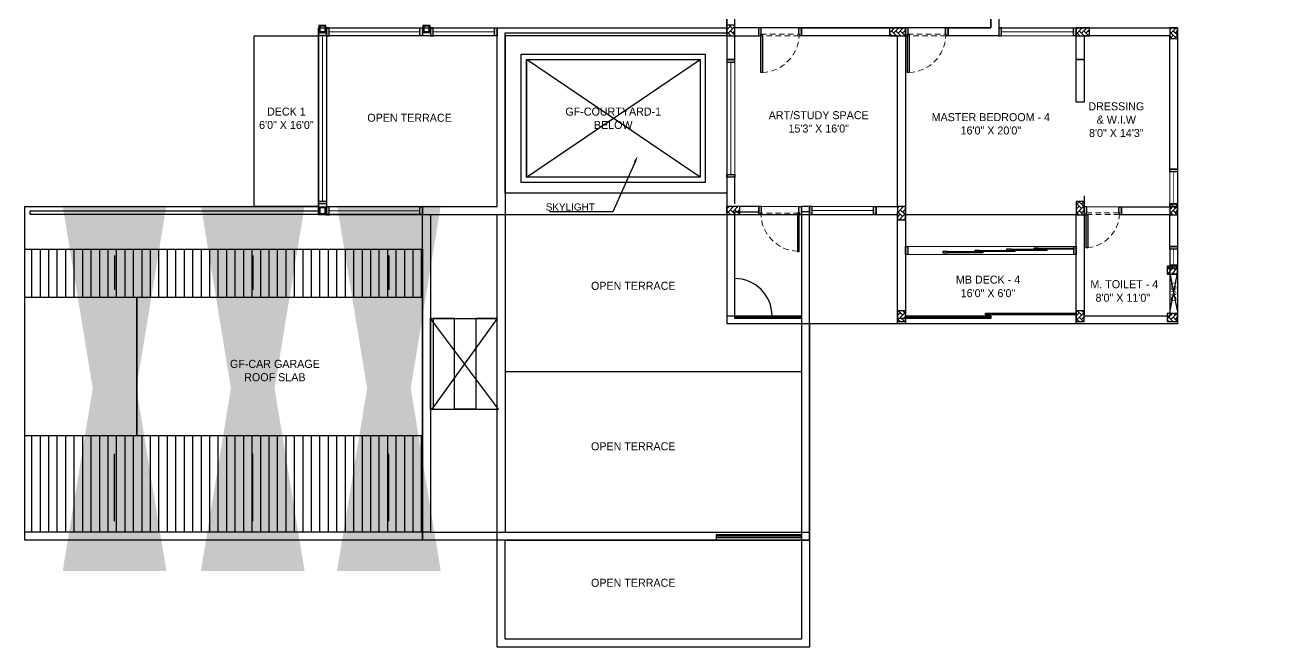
# Model space of a CAD drawing. Header units: metres. Extents: x 1738 to 2075, y -536 to -356.
# Drawn here: x 1904.58 to 1940.16, y -421.1 to -403.34 of the extents above; entities that cross this region are included whole.
import ezdxf
from ezdxf import colors
from ezdxf.entities.mleader import LeaderData, LeaderLine
from ezdxf.math import Vec2, Vec3

# ---------------------------------------------------------------- set-up
doc = ezdxf.new("R2010")
doc.units = ezdxf.units.M
doc.header["$MEASUREMENT"] = 0
doc.linetypes.add('HIDDEN', pattern=[0.375, 0.25, -0.125])
doc.layers.add('BLK_1_FLR_1_UNITFA_1', color=234, linetype='Continuous')
for name, color, linetype, lineweight in [('CN-GLASS', 132, 'Continuous', 13), ('CN-HATCH', 252, 'Continuous', 5), ('CN-OVHD', 8, 'HIDDEN', 9), ('ED-LIGHTEST', 8, 'Continuous', 5)]:
    doc.layers.add(name, color=color, linetype=linetype, lineweight=lineweight)
doc.styles.add('ARIEL', font='arial.ttf')
doc.styles.add('Century Gothic', font='GOTHIC.TTF')
doc.dimstyles.new('warp', dxfattribs={"dimtxt": 6, "dimasz": 4, "dimexe": 0, "dimexo": 0, "dimgap": 2, "dimtad": 0, "dimtoh": 1, "dimdsep": 46, "dimlunit": 4, "dimtxsty": 'Century Gothic', "dimblk": 'ARCHTICK', "dimcen": 1, "dimclre": 250, "dimclrt": 256, "dimadec": 3, "dimazin": 0, "dimtfac": 1, "dimtmove": 1, "dimatfit": 2, "dimfxl": 0, "dimtolj": 1, "dimarcsym": 0})
pattern_1 = [(315, (-266.57278, 393.81502), (0.127735163, 0), [0.2709672, -0.0903224]), (45, (-266.50891, 393.75115), (0.127735163, 0), [0.2709672, -0.0903224])]
pattern_2 = [(315, (-266.57278, 393.28035), (0.127735163, 0), [0.2709672, -0.0903224]), (45, (-266.50891, 393.21649), (0.127735163, 0), [0.2709672, -0.0903224])]

# ---------------------------------------------------------------- blocks, each defined once
blk = doc.blocks.new('_ArchTick')
at = {"color": 0, "const_width": 0.15}
blk.add_lwpolyline([(-0.5, -0.5), (0.5, 0.5)], dxfattribs=at)
blk = doc.blocks.new('A$Cc8a6d336')
at = {"layer": 'CN-HATCH'}
h = blk.add_hatch(color=250, dxfattribs=at)
h.dxf.hatch_style = 1
h.paths.add_polyline_path([(38, 41.3), (38, 78.7), (39.7, 78.7), (39.7, 41.3)])
at = {"layer": 'ED-LIGHTEST', "ltscale": 25}
h = blk.add_hatch(color=256, dxfattribs=at)
h.dxf.hatch_style = 1
h.paths.add_polyline_path([(2.3, 39.3), (3, 39.3), (3, 32.6), (0, 32.6), (0, 41.6), (2.3, 41.6)])
h.paths.add_polyline_path([(39.7, 39.3), (39, 39.3), (39, 32.6), (42, 32.6), (42, 41.6), (39.7, 41.6)])
for points in [[(38, 41.3), (38, 78.7), (39.7, 78.7), (39.7, 41.3)], [(2.3, 39.3), (3, 39.3), (3, 32.6), (0, 32.6), (0, 41.6), (2.3, 41.6)], [(39.7, 39.3), (39, 39.3), (39, 32.6), (42, 32.6), (42, 41.6), (39.7, 41.6)]]:
    blk.add_lwpolyline(points, close=True)
at = {"layer": 'CN-HATCH'}
blk.add_line((39, 32.6), (3, 32.6), dxfattribs=at)
at = {"layer": 'CN-OVHD', "ltscale": 25}
blk.add_lwpolyline([(39.7, 39.6), (2.5, 39.5), (2.5, 41.3), (39.7, 41.3)], close=True, dxfattribs=at)
blk.add_arc((41.7, 39.6), 39.2, 95.4279, 177.5391, dxfattribs=at)
blk = doc.blocks.new('gjhhvk')
at = {"layer": 'ED-LIGHTEST', "ltscale": 25}
h = blk.add_hatch(color=256, dxfattribs=at)
h.dxf.hatch_style = 1
h.paths.add_polyline_path([(7919.7, 26660.4), (7919.7, 26669.4), (7922.7, 26669.4), (7922.7, 26660.4)])
h.paths.add_polyline_path([(8027.7, 26660.4), (8027.7, 26669.4), (8024.7, 26669.4), (8024.7, 26660.4)])
at = {"color": 0}
for points in [[(7919.7, 26660.4), (7919.7, 26669.4), (7922.7, 26669.4), (7922.7, 26660.4)], [(8027.7, 26660.4), (8027.7, 26669.4), (8024.7, 26669.4), (8024.7, 26660.4)]]:
    blk.add_lwpolyline(points, close=True, dxfattribs=at)
at = {"layer": 'CN-GLASS'}
blk.add_line((7922.7, 26664.9), (8024.7, 26664.9), dxfattribs=at)
at = {"layer": 'CN-HATCH'}
for p, q in [((8027.7, 26669.4), (7919.7, 26669.4)), ((7919.7, 26669.4), (7919.7, 26660.4)), ((7919.7, 26660.4), (8027.7, 26660.4)), ((8027.7, 26660.4), (8027.7, 26669.4))]:
    blk.add_line(p, q, dxfattribs=at)
blk = doc.blocks.new("4' W Door")
at = {"layer": 'CN-HATCH'}
h = blk.add_hatch(color=250, dxfattribs=at)
h.dxf.hatch_style = 1
h.paths.add_polyline_path([(377055.6, -3921), (377055.6, -3964), (377053.8, -3964), (377053.8, -3921)])
at = {"layer": 'ED-LIGHTEST', "ltscale": 25}
h = blk.add_hatch(color=256, dxfattribs=at)
h.dxf.hatch_style = 1
h.paths.add_polyline_path([(377053.6, -3920.7), (377054.3, -3920.7), (377054.3, -3913.7), (377051.3, -3913.7), (377051.3, -3922.7), (377053.6, -3922.7)])
h.paths.add_polyline_path([(377097.1, -3920.7), (377096.3, -3920.7), (377096.3, -3913.7), (377099.3, -3913.7), (377099.3, -3922.7), (377097.1, -3922.7)])
for points in [[(377053.6, -3920.7), (377054.3, -3920.7), (377054.3, -3913.7), (377051.3, -3913.7), (377051.3, -3922.7), (377053.6, -3922.7)], [(377055.6, -3921), (377055.6, -3964), (377053.8, -3964), (377053.8, -3921)], [(377097.1, -3920.7), (377096.3, -3920.7), (377096.3, -3913.7), (377099.3, -3913.7), (377099.3, -3922.7), (377097.1, -3922.7)]]:
    blk.add_lwpolyline(points, close=True)
at = {"layer": 'CN-HATCH'}
blk.add_line((377054.3, -3913.7), (377096.3, -3913.7), dxfattribs=at)
at = {"layer": 'CN-OVHD', "ltscale": 25}
blk.add_lwpolyline([(377053.8, -3921), (377096.8, -3921), (377096.8, -3922.7), (377053.8, -3922.7)], close=True, dxfattribs=at)
blk.add_arc((377053.8, -3921), 43, 272.3613, 357.6695, dxfattribs=at)
blk = doc.blocks.new('gdjh')
at = {"layer": 'ED-LIGHTEST', "ltscale": 25}
h = blk.add_hatch(color=256, dxfattribs=at)
h.dxf.hatch_style = 1
h.paths.add_polyline_path([(7874.1, 26509.5), (7874.1, 26518.5), (7877.1, 26518.5), (7877.1, 26509.5)])
h.paths.add_polyline_path([(7949.1, 26509.5), (7949.1, 26518.5), (7946.1, 26518.5), (7946.1, 26509.5)])
at = {"color": 0}
for points in [[(7874.1, 26509.5), (7874.1, 26518.5), (7877.1, 26518.5), (7877.1, 26509.5)], [(7949.1, 26509.5), (7949.1, 26518.5), (7946.1, 26518.5), (7946.1, 26509.5)]]:
    blk.add_lwpolyline(points, close=True, dxfattribs=at)
at = {"layer": 'CN-GLASS'}
blk.add_line((7877.1, 26514), (7946.1, 26514), dxfattribs=at)
at = {"layer": 'CN-HATCH'}
for p, q in [((7949.1, 26518.5), (7874.1, 26518.5)), ((7874.1, 26518.5), (7874.1, 26509.5)), ((7874.1, 26509.5), (7949.1, 26509.5)), ((7949.1, 26509.5), (7949.1, 26518.5))]:
    blk.add_line(p, q, dxfattribs=at)
blk = doc.blocks.new('dghfhj')
at = {"layer": 'ED-LIGHTEST', "ltscale": 25}
h = blk.add_hatch(color=256, dxfattribs=at)
h.dxf.hatch_style = 1
h.paths.add_polyline_path([(8068.4, 26683.5), (8077.4, 26683.5), (8077.4, 26680.5), (8068.4, 26680.5)])
h.paths.add_polyline_path([(8068.4, 26491.5), (8077.4, 26491.5), (8077.4, 26494.5), (8068.4, 26494.5)])
at = {"color": 0}
for points in [[(8068.4, 26683.5), (8077.4, 26683.5), (8077.4, 26680.5), (8068.4, 26680.5)], [(8068.4, 26491.5), (8077.4, 26491.5), (8077.4, 26494.5), (8068.4, 26494.5)]]:
    blk.add_lwpolyline(points, close=True, dxfattribs=at)
at = {"layer": 'CN-GLASS'}
blk.add_line((8072.9, 26680.5), (8072.9, 26494.5), dxfattribs=at)
at = {"layer": 'CN-HATCH'}
for p, q in [((8077.4, 26683.5), (8068.4, 26683.5)), ((8068.4, 26683.5), (8068.4, 26491.5)), ((8077.4, 26491.5), (8077.4, 26683.5)), ((8068.4, 26491.5), (8077.4, 26491.5))]:
    blk.add_line(p, q, dxfattribs=at)

msp = doc.modelspace()

# ---------------------------------------------------------------- hatches: boundary and pattern name
at = {"lineweight": 30}
h = msp.add_hatch(dxfattribs=at)
h.set_pattern_fill('AR-HBONE', color=256, scale=0.000889, angle=270, style=0)
h.set_pattern_definition(pattern_1)
h.paths.add_polyline_path([(1934.602, -403.422), (1934.602, -403.65), (1934.983, -403.65), (1934.983, -403.422)])
h = msp.add_hatch(dxfattribs=at)
h.set_pattern_fill('AR-HBONE', color=256, scale=0.000889, angle=270, style=0)
h.set_pattern_definition(pattern_1)
h.paths.add_polyline_path([(1937.497, -403.422), (1937.269, -403.422), (1937.269, -403.727), (1937.497, -403.727)])
h = msp.add_hatch(dxfattribs=at)
h.set_pattern_fill('AR-HBONE', color=256, scale=0.000889, angle=270, style=0)
h.set_pattern_definition(pattern_2)
h.paths.add_polyline_path([(1934.83, -408.376), (1934.602, -408.376), (1934.602, -408.757), (1934.83, -408.757)])
h = msp.add_hatch(dxfattribs=at)
h.set_pattern_fill('AR-HBONE', color=256, scale=0.000889, angle=270, style=0)
h.set_pattern_definition(pattern_2)
h.paths.add_polyline_path([(1937.497, -408.452), (1937.269, -408.452), (1937.269, -408.757), (1937.497, -408.757)])
h = msp.add_hatch(dxfattribs=at)
h.set_pattern_fill('AR-HBONE', color=256, scale=0.000889, angle=270, style=0)
h.set_pattern_definition(pattern_1)
h.paths.add_polyline_path([(1924.619, -408.527), (1924.619, -408.756), (1925, -408.756), (1925, -408.527)])
h = msp.add_hatch(dxfattribs=at)
h.set_pattern_fill('AR-HBONE', color=256, scale=0.000889, angle=270, style=0)
h.set_pattern_definition(pattern_1)
h.paths.add_polyline_path([(1929.725, -408.527), (1929.496, -408.527), (1929.496, -408.908), (1929.725, -408.908)])
h = msp.add_hatch(dxfattribs=at)
h.set_pattern_fill('ANSI31', color=256, scale=0.0762, angle=45)
h.set_pattern_definition([(90, (1957.52268, -392.51593), (-0.241935, 0), [])])
h.paths.add_polyline_path([(1915.933, -417.822), (1915.933, -415.074), (1907.779, -415.074), (1904.582, -415.074), (1904.582, -417.822)])
h.paths.add_polyline_path([(1915.933, -411.112), (1915.933, -409.74), (1904.582, -409.74), (1904.582, -411.112), (1907.779, -411.112)])
h = msp.add_hatch(dxfattribs=at)
h.set_pattern_fill('AR-HBONE', color=256, scale=0.000889, angle=270, style=0)
h.set_pattern_definition(pattern_1)
h.paths.add_polyline_path([(1937.193, -410.229), (1937.193, -410.458), (1937.497, -410.458), (1937.497, -410.229)])
h = msp.add_hatch(dxfattribs=at)
h.set_pattern_fill('AR-HBONE', color=256, scale=0.000889, angle=270, style=0)
h.set_pattern_definition(pattern_1)
h.paths.add_polyline_path([(1929.725, -411.499), (1929.496, -411.499), (1929.496, -411.804), (1929.725, -411.804)])
h = msp.add_hatch(dxfattribs=at)
h.set_pattern_fill('AR-HBONE', color=256, scale=0.000889, angle=270, style=0)
h.set_pattern_definition(pattern_1)
h.paths.add_polyline_path([(1934.83, -411.499), (1934.602, -411.499), (1934.602, -411.804), (1934.83, -411.804)])
h = msp.add_hatch(dxfattribs=at)
h.set_pattern_fill('AR-HBONE', color=256, scale=0.000889, angle=270, style=0)
h.set_pattern_definition(pattern_1)
h.paths.add_polyline_path([(1937.193, -411.575), (1937.193, -411.804), (1937.497, -411.804), (1937.497, -411.575)])
at = {"layer": 'CN-HATCH', "ltscale": 25}
h = msp.add_hatch(color=256, dxfattribs=at)
h.dxf.hatch_style = 1
h.paths.add_polyline_path([(1934.602, -409.664), (1934.602, -409.893), (1934.535, -409.893), (1934.535, -409.664)])
h.paths.add_polyline_path([(1929.792, -409.664), (1929.792, -409.893), (1929.725, -409.893), (1929.725, -409.664)])
at = {"layer": 'ED-LIGHTEST', "ltscale": 25}
h = msp.add_hatch(color=256, dxfattribs=at)
h.dxf.hatch_style = 1
h.paths.add_polyline_path([(1934.602, -403.425), (1934.602, -403.654), (1934.526, -403.654), (1934.526, -403.425)])
h.paths.add_polyline_path([(1932.392, -403.425), (1932.392, -403.654), (1932.468, -403.654), (1932.468, -403.425)])
h = msp.add_hatch(color=256, dxfattribs=at)
h.dxf.hatch_style = 1
h.paths.add_polyline_path([(1924.848, -407.683), (1924.62, -407.683), (1924.62, -407.607), (1924.848, -407.607)])
h.paths.add_polyline_path([(1924.848, -404.33), (1924.62, -404.33), (1924.62, -404.406), (1924.848, -404.406)])
h = msp.add_hatch(color=256, dxfattribs=at)
h.dxf.hatch_style = 1
h.paths.add_polyline_path([(1937.269, -408.52), (1937.497, -408.52), (1937.497, -408.444), (1937.269, -408.444)])
h.paths.add_polyline_path([(1937.269, -407.454), (1937.497, -407.454), (1937.497, -407.53), (1937.269, -407.53)])
h = msp.add_hatch(color=256, dxfattribs=at)
h.dxf.hatch_style = 1
h.paths.add_polyline_path([(1928.887, -408.527), (1928.887, -408.756), (1928.811, -408.756), (1928.811, -408.527)])
h.paths.add_polyline_path([(1926.982, -408.527), (1926.982, -408.756), (1927.058, -408.756), (1927.058, -408.527)])
h = msp.add_hatch(color=256, dxfattribs=at)
h.dxf.hatch_style = 1
h.paths.add_polyline_path([(1931.935, -409.846), (1931.8, -409.846), (1931.8, -409.812), (1931.935, -409.812)])
h.paths.add_polyline_path([(1930.79, -409.846), (1930.924, -409.846), (1930.924, -409.812), (1930.79, -409.812)])
h = msp.add_hatch(color=256, dxfattribs=at)
h.dxf.hatch_style = 1
h.paths.add_polyline_path([(1932.846, -409.812), (1932.712, -409.812), (1932.712, -409.778), (1932.846, -409.778)])
h.paths.add_polyline_path([(1931.701, -409.812), (1931.836, -409.812), (1931.836, -409.778), (1931.701, -409.778)])
h = msp.add_hatch(color=256, dxfattribs=at)
h.dxf.hatch_style = 1
h.paths.add_polyline_path([(1933.758, -409.778), (1933.623, -409.778), (1933.623, -409.745), (1933.758, -409.745)])
h.paths.add_polyline_path([(1932.613, -409.778), (1932.747, -409.778), (1932.747, -409.745), (1932.613, -409.745)])
h = msp.add_hatch(color=256, dxfattribs=at)
h.dxf.hatch_style = 1
h.paths.add_polyline_path([(1934.535, -409.745), (1934.4, -409.745), (1934.4, -409.711), (1934.535, -409.711)])
h.paths.add_polyline_path([(1933.39, -409.745), (1933.524, -409.745), (1933.524, -409.711), (1933.39, -409.711)])
h = msp.add_hatch(color=256, dxfattribs=at)
h.dxf.hatch_style = 1
h.paths.add_polyline_path([(1937.269, -409.665), (1937.497, -409.665), (1937.497, -409.742), (1937.269, -409.742)])
h.paths.add_polyline_path([(1937.269, -410.275), (1937.497, -410.275), (1937.497, -410.199), (1937.269, -410.199)])

# ---------------------------------------------------------------- linework, layer by layer
at = {"lineweight": 30}
for p, q in [((1924.62, -403.422), (1924.62, -389.477)), ((1932.392, -389.477), (1932.392, -403.422)), ((1932.392, -389.477), (1932.392, -403.422)), ((1912.961, -408.673), (1912.961, -403.422)), ((1912.961, -403.422), (1918.066, -403.422)), ((1918.066, -403.422), (1924.62, -403.422)), ((1932.392, -403.422), (1937.497, -403.422)), ((1932.392, -403.422), (1937.497, -403.422)), ((1937.497, -403.422), (1937.497, -411.872)), ((1937.497, -403.422), (1937.497, -411.872)), ((1924.62, -407.683), (1924.62, -411.872)), ((1924.848, -407.683), (1924.62, -407.683)), ((1924.848, -408.445), (1924.848, -407.683)), ((1934.83, -408.222), (1934.83, -411.645)), ((1924.62, -408.757), (1912.961, -408.757)), ((1929.496, -408.757), (1924.62, -408.757)), ((1925.534, -408.527), (1924.848, -408.527)), ((1924.848, -411.643), (1924.848, -408.673)), ((1924.848, -408.673), (1925.534, -408.673)), ((1925.534, -408.756), (1925.534, -408.527)), ((1929.496, -411.872), (1929.496, -408.673)), ((1929.725, -408.674), (1929.725, -411.872)), ((1934.602, -408.757), (1929.725, -408.757)), ((1934.602, -411.872), (1934.602, -408.757)), ((1937.269, -409.74), (1937.269, -411.645)), ((1937.497, -410.375), (1937.269, -411.493)), ((1937.497, -411.493), (1937.269, -410.375)), ((1937.497, -410.375), (1937.497, -411.493)), ((1924.62, -411.643), (1924.848, -411.643)), ((1934.83, -411.645), (1937.269, -411.645)), ((1929.725, -411.872), (1924.62, -411.872)), ((1926.982, -411.872), (1926.982, -417.97)), ((1937.497, -411.872), (1929.496, -411.872)), ((1937.497, -411.872), (1934.602, -411.872)), ((1926.753, -413.245), (1918.295, -413.245)), ((1916.161, -417.822), (1904.582, -417.822))]:
    msp.add_line(p, q, dxfattribs=at)
for points in [[(1915.933, -408.755), (1912.961, -408.755), (1912.961, -403.422), (1918.066, -403.422), (1918.066, -403.65), (1913.19, -403.65), (1913.19, -408.527), (1915.933, -408.527)], [(1913.177, -403.352), (1912.974, -403.352), (1912.974, -403.555), (1913.177, -403.555)], [(1913.151, -403.378), (1912.999, -403.378), (1912.999, -403.53), (1913.151, -403.53)], [(1918.295, -403.65), (1918.295, -417.822), (1926.753, -417.822), (1926.753, -417.894), (1924.315, -417.894), (1924.315, -418.052), (1915.933, -418.052), (1915.933, -408.527), (1918.066, -408.527), (1918.066, -403.422), (1924.62, -403.422), (1924.62, -403.65)], [(1916.149, -403.352), (1915.946, -403.352), (1915.946, -403.555), (1916.149, -403.555)], [(1916.123, -403.378), (1915.971, -403.378), (1915.971, -403.53), (1916.123, -403.53)], [(1937.269, -407.454), (1937.269, -403.65), (1934.83, -403.65), (1934.83, -404.33), (1934.602, -404.33), (1934.602, -403.422), (1937.497, -403.422), (1937.497, -407.454)], [(1934.602, -403.422), (1934.602, -403.65), (1934.983, -403.65), (1934.983, -403.422)], [(1937.497, -403.422), (1937.269, -403.422), (1937.269, -403.727), (1937.497, -403.727)], [(1912.961, -408.527), (1911.132, -408.527), (1911.132, -403.65), (1912.961, -403.65)], [(1924.62, -408.14), (1918.295, -408.14), (1918.295, -403.568), (1924.62, -403.568)], [(1924.01, -407.835), (1918.752, -407.835), (1918.752, -404.178), (1924.01, -404.178)], [(1923.858, -407.683), (1918.905, -407.683), (1918.905, -404.33), (1923.858, -404.33)], [(1934.83, -405.549), (1934.602, -405.549), (1934.602, -404.33), (1934.83, -404.33)], [(1934.83, -408.376), (1934.602, -408.376), (1934.602, -408.757), (1934.83, -408.757)], [(1937.497, -408.444), (1937.497, -409.665), (1937.269, -409.665), (1937.269, -408.757), (1935.897, -408.757), (1935.897, -408.528), (1937.269, -408.528), (1937.269, -408.444)], [(1937.497, -408.452), (1937.269, -408.452), (1937.269, -408.757), (1937.497, -408.757)], [(1912.961, -408.756), (1904.731, -408.756), (1904.731, -408.642), (1912.961, -408.642)], [(1913.177, -408.54), (1912.974, -408.54), (1912.974, -408.743), (1913.177, -408.743)], [(1913.151, -408.565), (1912.999, -408.565), (1912.999, -408.718), (1913.151, -408.718)], [(1918.066, -408.757), (1916.161, -408.757), (1916.161, -417.822), (1918.066, -417.822)], [(1924.619, -408.527), (1924.619, -408.756), (1925, -408.756), (1925, -408.527)], [(1926.982, -408.527), (1926.753, -408.527), (1926.753, -408.756), (1926.982, -408.756)], [(1926.982, -408.673), (1926.753, -408.673), (1926.753, -418.052), (1926.982, -418.052)], [(1929.725, -408.527), (1929.496, -408.527), (1929.496, -408.908), (1929.725, -408.908)], [(1915.933, -418.052), (1904.582, -418.052), (1904.582, -409.74), (1915.933, -409.74)], [(1937.193, -410.229), (1937.193, -410.458), (1937.497, -410.458), (1937.497, -410.229)], [(1904.582, -411.112), (1907.779, -411.112), (1907.779, -415.074), (1904.582, -415.074)], [(1925.914, -411.721), (1924.848, -411.721), (1924.848, -411.645), (1925.914, -411.645)], [(1926.753, -411.721), (1925.914, -411.721), (1925.914, -411.645), (1926.753, -411.645)], [(1929.725, -411.499), (1929.496, -411.499), (1929.496, -411.804), (1929.725, -411.804)], [(1932.163, -411.721), (1929.725, -411.721), (1929.725, -411.645), (1932.163, -411.645)], [(1932.011, -411.569), (1934.602, -411.569), (1934.602, -411.62), (1932.011, -411.62)], [(1934.83, -411.499), (1934.602, -411.499), (1934.602, -411.804), (1934.83, -411.804)], [(1937.193, -411.575), (1937.193, -411.804), (1937.497, -411.804), (1937.497, -411.575)], [(1918.066, -411.722), (1916.199, -414.312), (1918.104, -414.312), (1916.161, -411.722)], [(1916.237, -414.312), (1916.161, -414.312), (1916.161, -411.722), (1916.237, -411.722)], [(1916.237, -414.312), (1916.846, -414.312), (1916.846, -411.722), (1916.237, -411.722)], [(1917.456, -414.312), (1916.846, -414.312), (1916.846, -411.722), (1917.456, -411.722)], [(1917.456, -414.312), (1918.066, -414.312), (1918.066, -411.722), (1917.456, -411.722)], [(1926.983, -417.822), (1926.983, -421.1), (1918.065, -421.1), (1918.065, -417.822)], [(1926.753, -418.052), (1926.753, -420.87), (1918.295, -420.87), (1918.295, -418.052)], [(1926.753, -417.894), (1924.315, -417.894), (1924.315, -417.97), (1926.753, -417.97)]]:
    msp.add_lwpolyline(points, close=True, dxfattribs=at)
for points in [[(1932.392, -403.339), (1932.392, -403.339)], [(1934.602, -403.568), (1934.602, -403.568)], [(1918.905, -407.683), (1923.858, -404.33), (1923.858, -407.683), (1918.905, -404.33), (1918.905, -407.683)], [(1915.933, -415.074), (1907.779, -415.074), (1907.779, -411.112), (1915.933, -411.112)], [(1925.914, -411.683), (1924.848, -411.683)], [(1926.753, -411.683), (1925.914, -411.683)], [(1932.163, -411.683), (1929.725, -411.683)], [(1916.846, -414.312), (1916.846, -411.722), (1917.38, -411.722)], [(1918.295, -417.97), (1918.295, -417.97)], [(1926.753, -417.932), (1924.315, -417.932)]]:
    msp.add_lwpolyline(points, dxfattribs=at)
at = {"color": 0}
for points in [[(1932.392, -403.425), (1932.392, -403.654), (1932.468, -403.654), (1932.468, -403.425)], [(1934.602, -403.425), (1934.602, -403.654), (1934.526, -403.654), (1934.526, -403.425)], [(1924.848, -404.33), (1924.62, -404.33), (1924.62, -404.406), (1924.848, -404.406)], [(1924.848, -407.683), (1924.62, -407.683), (1924.62, -407.607), (1924.848, -407.607)], [(1937.269, -407.454), (1937.497, -407.454), (1937.497, -407.53), (1937.269, -407.53)], [(1937.269, -408.52), (1937.497, -408.52), (1937.497, -408.444), (1937.269, -408.444)], [(1926.982, -408.527), (1926.982, -408.756), (1927.058, -408.756), (1927.058, -408.527)], [(1928.887, -408.527), (1928.887, -408.756), (1928.811, -408.756), (1928.811, -408.527)], [(1937.269, -409.665), (1937.497, -409.665), (1937.497, -409.742), (1937.269, -409.742)], [(1937.269, -410.275), (1937.497, -410.275), (1937.497, -410.199), (1937.269, -410.199)]]:
    msp.add_lwpolyline(points, close=True, dxfattribs=at)
at = {"color": 0, "linetype": 'ByBlock', "lineweight": -2}
for points in [[(1929.792, -409.664), (1929.792, -409.893), (1929.725, -409.893), (1929.725, -409.664)], [(1930.79, -409.846), (1930.924, -409.846), (1930.924, -409.812), (1930.79, -409.812)], [(1931.701, -409.812), (1931.836, -409.812), (1931.836, -409.778), (1931.701, -409.778)], [(1931.935, -409.846), (1931.8, -409.846), (1931.8, -409.812), (1931.935, -409.812)], [(1932.613, -409.778), (1932.747, -409.778), (1932.747, -409.745), (1932.613, -409.745)], [(1932.846, -409.812), (1932.712, -409.812), (1932.712, -409.778), (1932.846, -409.778)], [(1933.39, -409.745), (1933.524, -409.745), (1933.524, -409.711), (1933.39, -409.711)], [(1933.758, -409.778), (1933.623, -409.778), (1933.623, -409.745), (1933.758, -409.745)], [(1934.535, -409.745), (1934.4, -409.745), (1934.4, -409.711), (1934.535, -409.711)], [(1934.602, -409.664), (1934.602, -409.893), (1934.535, -409.893), (1934.535, -409.664)]]:
    msp.add_lwpolyline(points, close=True, dxfattribs=at)
at = {"lineweight": 30}
msp.add_arc((1924.848, -411.645), 1.067, 0, 90, dxfattribs=at)
at = {"layer": 'CN-GLASS'}
for p, q in [((1932.468, -403.539), (1934.526, -403.539)), ((1934.526, -403.539), (1932.468, -403.539)), ((1924.734, -404.406), (1924.734, -407.607)), ((1924.734, -407.607), (1924.734, -404.406)), ((1928.811, -408.641), (1927.058, -408.641)), ((1931.8, -409.812), (1930.924, -409.812)), ((1931.8, -409.829), (1930.924, -409.829)), ((1930.924, -409.846), (1931.8, -409.846)), ((1932.712, -409.778), (1931.836, -409.778)), ((1932.712, -409.795), (1931.836, -409.795)), ((1931.836, -409.812), (1932.712, -409.812)), ((1933.623, -409.745), (1932.747, -409.745)), ((1933.623, -409.762), (1932.747, -409.762)), ((1932.747, -409.778), (1933.623, -409.778)), ((1934.4, -409.711), (1933.524, -409.711)), ((1934.4, -409.728), (1933.524, -409.728)), ((1933.524, -409.745), (1934.4, -409.745))]:
    msp.add_line(p, q, dxfattribs=at)
at = {"layer": 'CN-GLASS', "ltscale": 25, "const_width": 0.0127}
for points in [[(1937.383, -407.53), (1937.383, -408.444)], [(1937.383, -409.742), (1937.383, -410.199)]]:
    msp.add_lwpolyline(points, dxfattribs=at)
at = {"layer": 'CN-HATCH'}
for p, q in [((1924.848, -404.33), (1924.62, -404.33)), ((1924.62, -404.33), (1924.62, -407.683)), ((1924.848, -407.683), (1924.848, -404.33)), ((1924.62, -407.683), (1924.848, -407.683)), ((1937.269, -407.53), (1937.269, -408.444)), ((1937.497, -407.909), (1937.497, -407.53)), ((1926.982, -408.527), (1926.982, -408.756)), ((1928.887, -408.527), (1926.982, -408.527)), ((1926.982, -408.756), (1928.887, -408.756)), ((1928.887, -408.756), (1928.887, -408.527)), ((1937.269, -408.52), (1937.497, -408.52)), ((1937.269, -409.742), (1937.269, -410.199)), ((1937.497, -410.199), (1937.497, -409.742)), ((1937.269, -410.275), (1937.497, -410.275))]:
    msp.add_line(p, q, dxfattribs=at)
msp.add_lwpolyline([(1932.392, -403.425), (1932.392, -403.654), (1934.602, -403.654), (1934.602, -403.425)], close=True, dxfattribs=at)
at = {"layer": 'CN-OVHD', "ltscale": 25}
msp.add_lwpolyline([(1934.535, -409.893), (1929.792, -409.893), (1929.792, -409.664), (1934.535, -409.664)], close=True, dxfattribs=at)

# ---------------------------------------------------------------- block references
at = {"lineweight": 30, "yscale": 0.0254, "zscale": 0.0254}
for name, p, xscale, rotation in [('gjhhvk', (2117.094, 273.75), 0.0254, 180), ('gdjh', (2118.07, 269.919), 0.0254, 180), ('dghfhj', (2118.127, 269.317), 0.0254, 180), ('gjhhvk', (2117.094, 268.646), 0.0254, 180), ("4' W Door", (11503.857, -309.118), -0.0254, 359.9999985231543), ('A$Cc8a6d336', (1935.897, -407.701), 0.0254, 180)]:
    msp.add_blockref(name, p, dxfattribs=dict(at, xscale=xscale, rotation=rotation))

# ---------------------------------------------------------------- texts
at = {"lineweight": 30, "style": 'Century Gothic'}
for s, p in [('MB DECK - 4', (1931.166, -410.725)), ('M. TOILET - 4', (1935.005, -410.855)), ('16\'0" X 6\'0"', (1931.302, -411.112)), ('8\'0" X 11\'0"', (1935.153, -411.242))]:
    msp.add_text(s, height=0.2286, dxfattribs=at).set_placement(p)
at = {"lineweight": 30, "char_height": 0.2286, "attachment_point": 5, "style": 'Century Gothic'}
for s, insert, width in [('\\A1;DRESSING\\P& W.I.W\\P8\'0" X 14\'3"', (1935.745, -406.045), 1.8288), ('\\A1;DECK 1\\P6\'0" X 16\'0"', (1912.047, -406.006), 1.82876), ('\\A1;OPEN TERRACE', (1915.565, -405.991), 10.5918), ('\\A1;GF-COURTYARD-1\\PBELOW', (1921.381, -406.006), 4.95301), ('\\A1;ART/STUDY SPACE\\P15\'3" X 16\'0" ', (1927.248, -406.108), 3.5814), ('\\A1;MASTER BEDROOM - 4\\P16\'0" X 20\'0"', (1932.163, -406.164), 4.8768), ('\\A1;OPEN TERRACE', (1921.952, -410.789), 10.5918), ('\\A1;GF-CAR GARAGE \\PROOF SLAB', (1911.719, -413.207), 10.9728), ('\\A1;OPEN TERRACE', (1921.952, -415.37), 10.5918), ('\\A1;OPEN TERRACE', (1921.952, -419.266), 10.5918)]:
    msp.add_mtext(s, dxfattribs=dict(at, insert=insert, width=width))
at = {"lineweight": 30, "insert": (1937.383, -410.934), "char_height": 0.1524, "width": 1.1176, "attachment_point": 5, "rotation": 90, "style": 'Century Gothic'}
msp.add_mtext('\\A1;DUCT', dxfattribs=at)

# ---------------------------------------------------------------- leaders
at = {"lineweight": 30}
for points in [[(1907.141, -409.924), (1907.141, -410.906)], [(1911.088, -409.924), (1911.088, -410.906)], [(1914.975, -409.924), (1914.975, -410.906)], [(1907.141, -417.502), (1907.141, -415.581)], [(1911.088, -417.502), (1911.088, -415.581)], [(1914.975, -417.502), (1914.975, -415.581)]]:
    msp.add_leader(points, dimstyle='warp', override={"dimasz": 9, "dimfxl": 2, "dimarcsym": 1}, dxfattribs=at)
ml = msp.add_multileader_mtext('Standard', dxfattribs=at)
ml.set_content('SKYLIGHT', color=256, style='ARIEL')
ml.set_leader_properties()
ml.build(insert=Vec2(0, 0))
ml.multileader.update_dxf_attribs({"has_text_frame": 1, "text_right_attachment_type": 6, "dogleg_length": 0.36, "arrow_head_size": 0.203})
ctx = ml.context
ctx.base_point, ctx.char_height, ctx.arrow_head_size, ctx.landing_gap_size, ctx.plane_origin = Vec3(1919.394, -408.539), 0.2032, 0.203, 0.0762, Vec3(1922.072, -409.556)
ctx.right_attachment, ctx.text_align_type = 6, 2
notes = []
notes.append((ctx, [(0, (1, 1, 0), (1921.365, -408.679), (-1, 0), 0.432, [(0, [(1922.078, -407.077)], 0, [])])]))
ctx.mtext.insert, ctx.mtext.alignment, ctx.mtext.flow_direction = Vec3(1920.856, -408.435), 3, 5
for ctx, leaders in notes:
    for number, flags, end, landing, length, lines in leaders:
        leader = LeaderData()
        leader.index, (leader.has_last_leader_line, leader.has_dogleg_vector, leader.attachment_direction) = number, flags
        leader.last_leader_point, leader.dogleg_vector, leader.dogleg_length = Vec3(end), Vec3(landing), length
        for number, points, colour, breaks in lines:
            line = LeaderLine()
            line.index, line.vertices, line.color, line.breaks = number, Vec3.list(points), colors.encode_raw_color(colour), breaks
            leader.lines.append(line)
        ctx.leaders.append(leader)

# ---------------------------------------------------------------- next in the draw order: wipeouts: each hides what was drawn before it
msp.add_wipeout([(1924.848, -403.422), (1932.163, -403.422), (1932.163, -389.395), (1930.335, -389.395), (1930.335, -401.511), (1924.848, -401.511)], dxfattribs=at)

# ---------------------------------------------------------------- next in the draw order: hatches: boundary and pattern name
h = msp.add_hatch(dxfattribs=at)
h.set_pattern_fill('AR-HBONE', color=256, scale=0.000889, angle=270, style=0)
h.set_pattern_definition([(315, (-266.57278, 393.81502), (0.127735163, 0), [0.2709672, -0.0903224]), (45, (-266.50891, 393.75115), (0.127735163, 0), [0.2709672, -0.0903224])])
h.paths.add_polyline_path([(1924.848, -403.346), (1924.619, -403.346), (1924.619, -403.65), (1924.848, -403.65)])
h = msp.add_hatch(dxfattribs=at)
h.set_pattern_fill('AR-HBONE', color=256, scale=0.000889, angle=270, style=0)
h.set_pattern_definition(pattern_1)
h.paths.add_polyline_path([(1929.725, -403.65), (1929.725, -403.422), (1929.268, -403.422), (1929.268, -403.65)])

# ---------------------------------------------------------------- next in the draw order: linework, layer by layer
for points in [[(1926.982, -418.052), (1904.582, -418.052), (1904.582, -408.527), (1912.961, -408.527), (1912.961, -403.422), (1924.62, -403.422), (1924.62, -389.477), (1904.731, -389.477), (1904.731, -380.327), (1912.123, -380.327)], [(1926.982, -418.052), (1904.582, -418.052), (1904.582, -408.527), (1912.961, -408.527), (1912.961, -403.422), (1924.62, -403.422), (1924.62, -389.477), (1904.731, -389.477), (1904.731, -380.327), (1912.123, -380.327)], [(1918.066, -380.327), (1940.164, -380.327), (1940.164, -389.477), (1932.392, -389.477), (1932.392, -403.422), (1937.497, -403.422), (1937.497, -411.872), (1934.602, -411.872), (1934.602, -408.757), (1929.725, -408.757), (1929.725, -411.872), (1926.982, -411.872), (1926.982, -417.97)]]:
    msp.add_lwpolyline(points, dxfattribs=at)
for points in [[(1924.848, -389.477), (1932.163, -389.477), (1932.163, -403.422), (1924.848, -403.422)], [(1924.62, -404.33), (1924.848, -404.33), (1924.848, -403.65), (1925.534, -403.65), (1925.534, -403.422), (1924.848, -403.422), (1924.848, -401.206), (1924.62, -401.206)], [(1932.163, -403.422), (1932.163, -401.206), (1932.392, -401.206), (1932.392, -403.65), (1930.944, -403.65), (1930.944, -403.422)], [(1924.848, -403.346), (1924.619, -403.346), (1924.619, -403.65), (1924.848, -403.65)], [(1929.496, -408.757), (1928.887, -408.757), (1928.887, -408.527), (1929.496, -408.527), (1929.496, -403.65), (1926.753, -403.65), (1926.753, -403.422), (1929.725, -403.422), (1929.725, -411.721), (1929.496, -411.721)], [(1929.725, -403.65), (1929.725, -403.422), (1929.268, -403.422), (1929.268, -403.65)]]:
    msp.add_lwpolyline(points, close=True, dxfattribs=at)
at = {"layer": 'BLK_1_FLR_1_UNITFA_1', "lineweight": 30}
msp.add_lwpolyline([(1929.496, -408.757), (1912.961, -408.757), (1912.961, -403.422), (1924.62, -403.422), (1924.62, -389.477), (1918.066, -389.477), (1918.066, -376.898), (1921.419, -376.898), (1921.419, -380.327), (1940.164, -380.327), (1940.164, -389.477), (1932.392, -389.477), (1932.392, -403.422), (1937.497, -403.422), (1937.497, -411.872), (1929.496, -411.872), (1929.496, -408.673)], dxfattribs=at)

# ---------------------------------------------------------------- next in the draw order: block references
at = {"lineweight": 30, "xscale": 0.0254, "yscale": 0.0254, "zscale": 0.0254, "rotation": 1.4768454419e-06}
msp.add_blockref("4' W Door", (-7651.57, -304.013), dxfattribs=at)
at = {"lineweight": 30, "xscale": 0.0254, "yscale": 0.0254, "zscale": 0.0254}
msp.add_blockref("4' W Door", (-7647.379, -304.013), dxfattribs=at)

doc.saveas('drawing.dxf')
